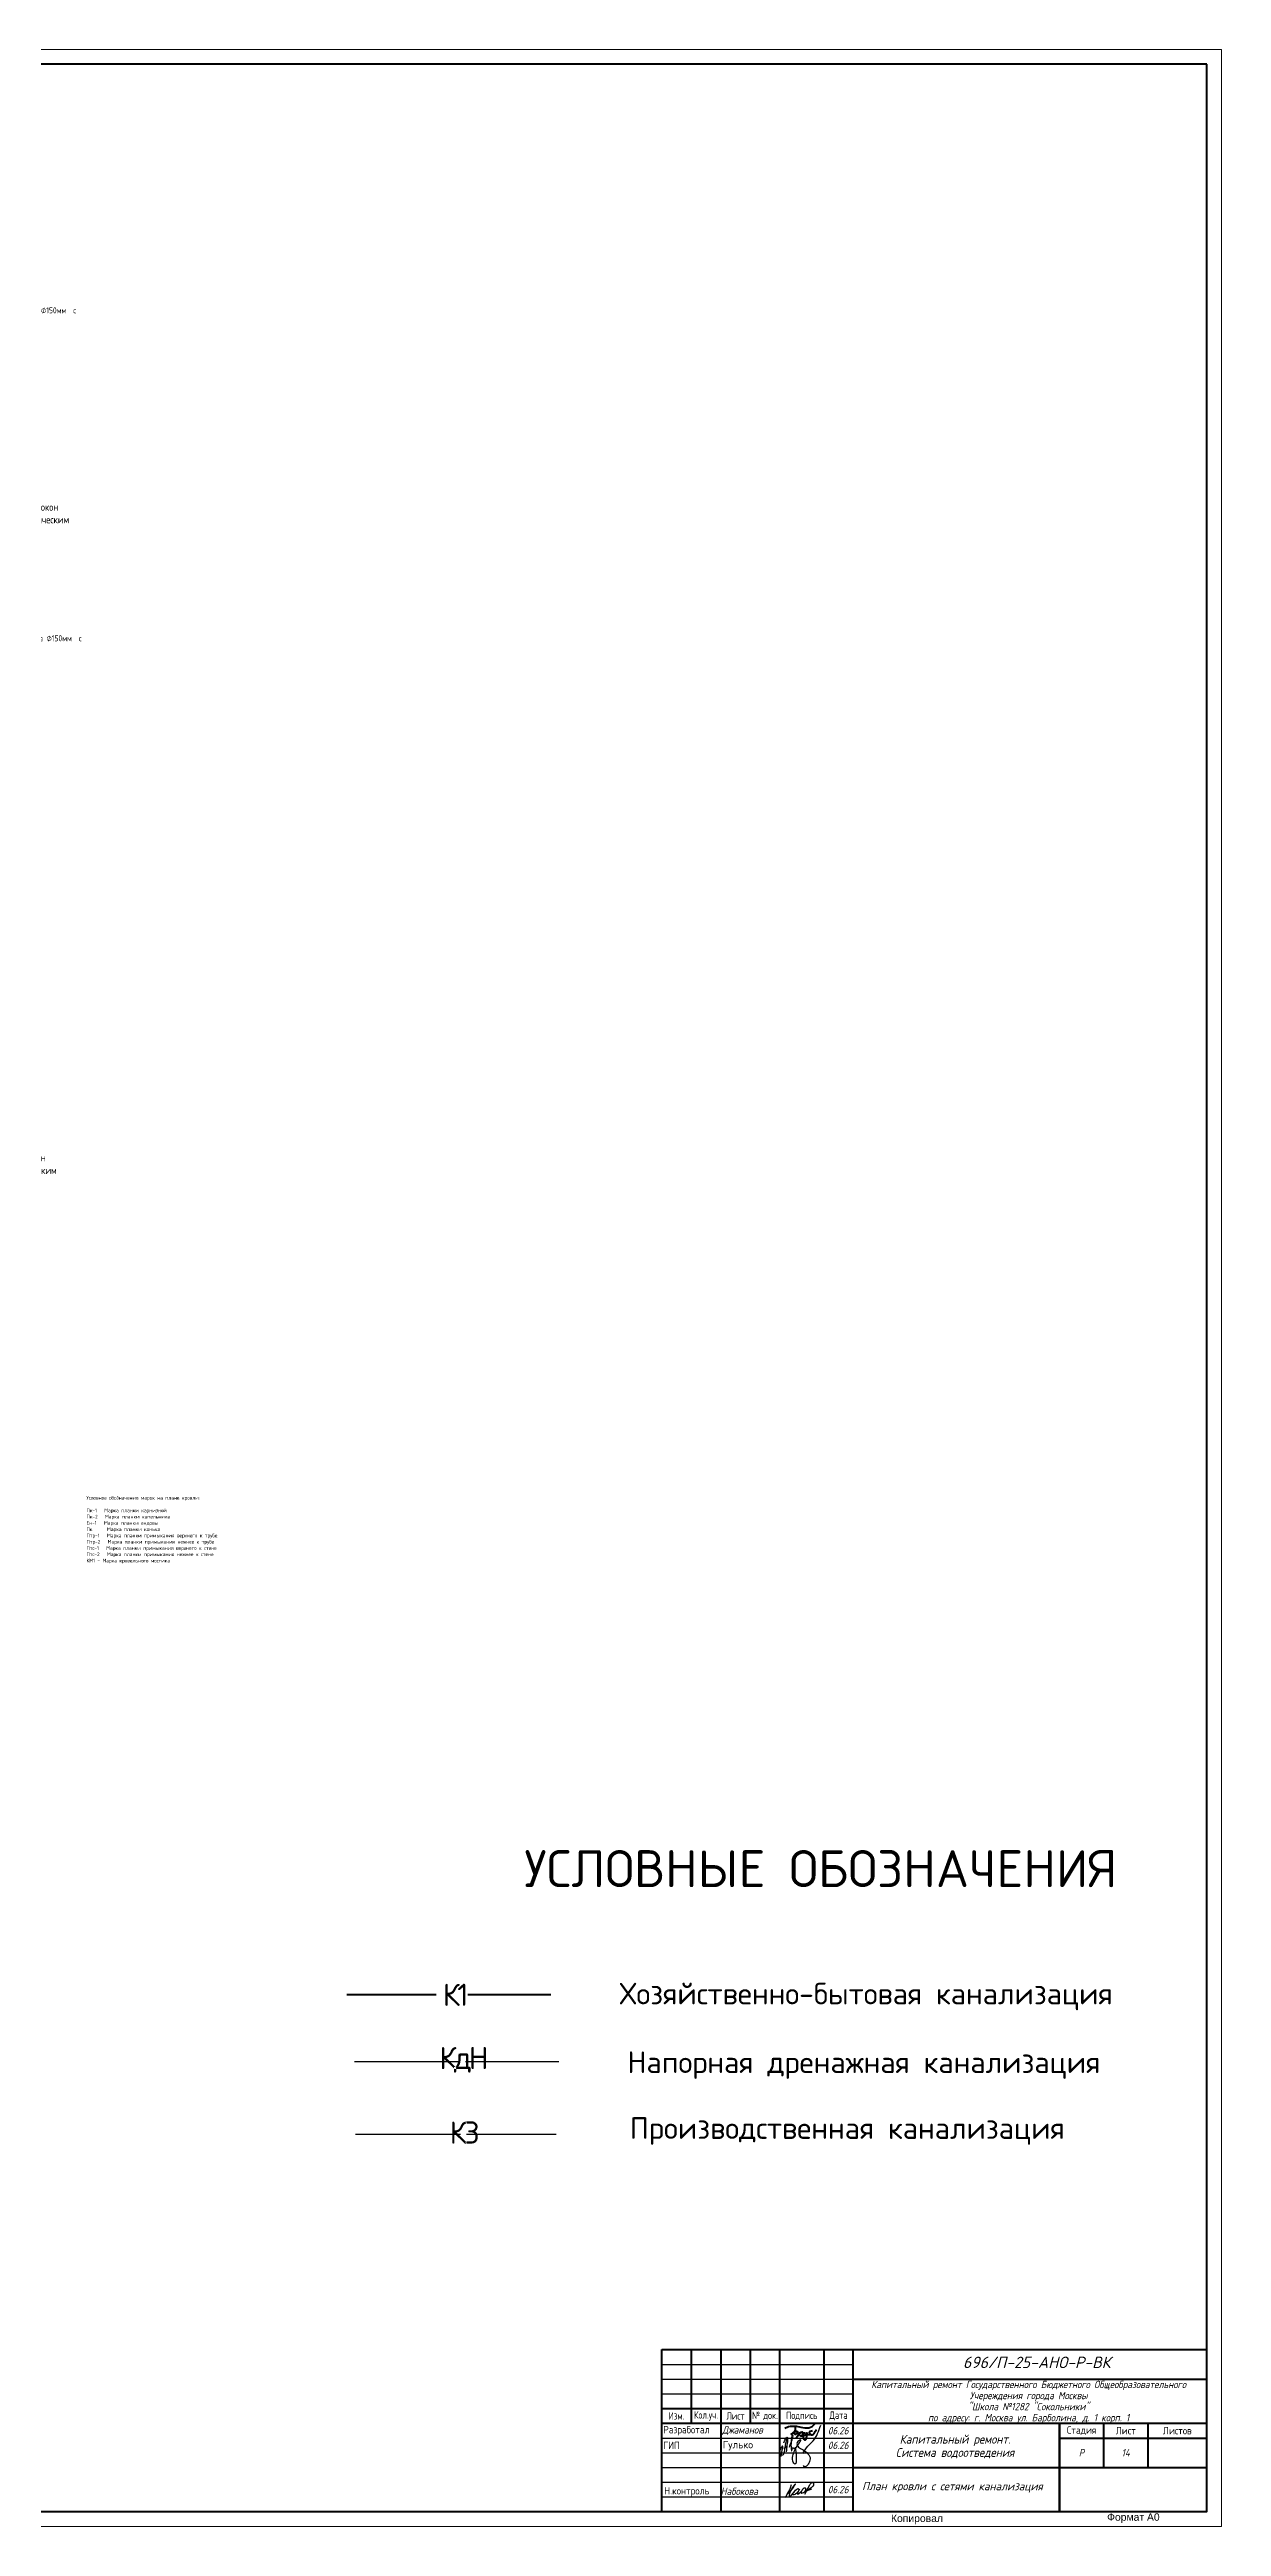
# Model space of a CAD drawing. Header units: millimetres. Extents: x -10178924 to 11692288, y -947381 to 58396.
# Drawn here: x 60502 to 100287, y -596749 to -512657 of the extents above; entities that cross this region are included whole.
import ezdxf
from ezdxf.enums import TextEntityAlignment as Align

# ---------------------------------------------------------------- set-up
doc = ezdxf.new("R2010")
doc.units = ezdxf.units.MM
for name, color, linetype, lineweight in [('!К3', 30, 'Continuous', 30), ('_0', 7, 'Continuous', 25), ('PDF _Текст', 7, 'Continuous', 5), ('Shtamp', 7, 'Continuous', 35), ('Аннотация', 7, 'Continuous', 18), ('ВК_К1', 24, 'Continuous', 50), ('К1н', 42, 'Continuous', 30), ('подписи', 170, 'Continuous', 25), ('ПП_Оформление_подписи_ГИП_Гулько', 5, 'Continuous', 30)]:
    doc.layers.add(name, color=color, linetype=linetype, lineweight=lineweight)
doc.layers.add('PDF _Ramka', color=7, linetype='Continuous')
doc.layers.add('PDF _В1_Арматура', color=7, linetype='Continuous')
doc.styles.add('GOST Common_3', font='GOST_Common.ttf', dxfattribs={"width": 0.8, "height": 350})
doc.styles.add('GOST Common_4', font='GOST_Common.ttf', dxfattribs={"width": 0.9, "height": 200})
doc.styles.add('GOST Common_6', font='GOST_Common.ttf', dxfattribs={"width": 0.9, "height": 125})
doc.styles.add('ISOCPEUR', font='isocpeui.ttf', dxfattribs={"width": 0.9})
doc.styles.add('MOSOBL (isocpeur)', font='isocpeur.ttf')
doc.styles.add('PDF ArialMT', font='arial.ttf')
doc.styles.add('PDF ISOCPEUR', font='isocpeur.ttf')
doc.styles.add('PDF ISOCPEUR Italic', font='isocpeui.ttf')
doc.styles.add('М2', font='isocpeur.ttf', dxfattribs={"width": 0.8})

# ---------------------------------------------------------------- blocks, each defined once
blk = doc.blocks.new('Кровля')
at = {"layer": 'Аннотация', "lineweight": 9, "attachment_point": 1, "line_spacing_factor": 1.022766}
for s, insert, char_height, width, style in [('\\pxt1.8,3.6,5.4,7.2,9,10.8,12.6,14.4,16.2,18,19.8,21.6,23.4,25.2,27,28.8,30.6,32.4,34.2,36,37.8,39.6,41.4,43.2,45,46.8,48.6,50.4,52.2,54,55.8,57.6;{Водосточная труба ⌀150мм  с обогревом}', (57954, 43112), 200, 3185.1, 'GOST Common_3'), ('\\pxt1.44,2.88,4.32,5.76,7.2,8.64,10.08,11.52,12.96,14.4,15.84,17.28,18.72,20.16,21.6,23.04,24.48,25.92,27.36,28.8,30.24,31.68,33.12,34.56,36,37.44,38.88,40.32,41.76,43.2,44.64,46.08;{Торцы слуховых окон обшить металлическим листом}', (57997, 36458), 250, 3393, 'GOST Common_4'), ('\\pxt1.8,3.6,5.4,7.2,9,10.8,12.6,14.4,16.2,18,19.8,21.6,23.4,25.2,27,28.8,30.6,32.4,34.2,36,37.8,39.6,41.4,43.2,45,46.8,48.6,50.4,52.2,54,55.8,57.6;{Водосточная труба ⌀150мм  с обогревом}', (58143, 31979), 200, 3185.1, 'GOST Common_3'), ('\\pxt1.44,2.88,4.32,5.76,7.2,8.64,10.08,11.52,12.96,14.4,15.84,17.28,18.72,20.16,21.6,23.04,24.48,25.92,27.36,28.8,30.24,31.68,33.12,34.56,36,37.44,38.88,40.32,41.76,43.2,44.64,46.08;{Торцы слуховых окон обшить металлическим листом}', (57576, 14367), 250, 3393, 'GOST Common_4'), ('\\pxt1.44,2.88,4.32,5.76,7.2,8.64,10.08,11.52,12.96,14.4,15.84,17.28,18.72,20.16,21.6,23.04,24.48,25.92,27.36,28.8,30.24,31.68,33.12,34.56,36,37.44,38.88,40.32,41.76,43.2,44.64,46.08;{Условное обозначение марок на плане кровли:\\P\\PПк-1   Марка планки карнизной\\PПк-2   Марка планки капельника\\PЕн-1   Марка планки ендовы\\PПк      Марка планки конька\\PПтр-1   Марка планки примыкания верхнего к трубе\\PПтр-2   Марка планки примыкания нежнее к трубе\\PПтс-1   Марка планки примыкания верхнего к стене\\PПтс-2   Марка планки примыкания нежнее к стене\\PКМ1 - Марка кровельного мостика\\P\\P}', (61753, 2760), 125, 3664.63, 'GOST Common_6')]:
    blk.add_mtext(s, dxfattribs=dict(at, insert=insert, char_height=char_height, width=width, style=style))
blk = doc.blocks.new('A$Cb06f03d6')
at = {"layer": 'ПП_Оформление_подписи_ГИП_Гулько'}
blk.add_line((-125812, 86151), (-99010, 105567), dxfattribs=at)
for points in [[(48334, 37486), (96196, 107493), (144753, 156012), (214812, 300877)], [(-153665, 12505), (-142841, 105790), (-159754, 76722), (-152989, 32784), (-137429, 26024), (-117811, 71315), (-98869, 164600), (-92504, 179742), (-92297, 176756)], [(-128360, 138738), (-93552, 187518), (-92504, 179742), (-97797, 114560), (-104164, 55600)], [(-75533, 97324), (-42210, 189000), (-42210, 208026), (-48269, 212783), (-52164, 202837), (-57357, 65757), (-56924, 62730), (-40479, 94297), (-32257, 83054), (-17543, 96459), (-18408, 94730), (-18706, 73957), (-12202, 5501), (-23909, -59489), (-44288, -31326), (-39549, 31070), (-17839, 86088), (28122, 165376), (-2229, 141546), (2107, 106452), (39396, 79590), (85790, 47095), (115708, 735), (107904, -44757), (87958, -72486), (68013, -84185), (56306, -72920)]]:
    blk.add_spline(points, degree=3, dxfattribs=at)
blk = doc.blocks.new('Рамка')
at = {"layer": 'PDF _Ramka', "lineweight": 20}
blk.add_lwpolyline([(100287, -596749), (100287, -512657), (-18603, -512657), (-18603, -596749)], close=True, dxfattribs=at)
at = {"layer": 'PDF _Ramka', "lineweight": 40}
blk.add_lwpolyline([(99787, -513153), (-16604, -513153), (-16604, -596246), (99787, -596246)], close=True, dxfattribs=at)
at = {"layer": 'Shtamp', "linetype": 'Continuous', "lineweight": 40}
for p, q in [((81287, -590746), (99787, -590746)), ((81287, -596246), (81287, -590746)), ((82287, -590746), (82287, -593246)), ((83287, -590746), (83287, -596246)), ((84287, -590746), (84287, -593246)), ((85287, -590746), (85287, -596246)), ((86787, -590746), (86787, -596246)), ((87787, -596246), (87787, -590747)), ((99787, -596246), (99787, -590746)), ((87787, -591746), (99787, -591746)), ((81287, -592746), (87787, -592746)), ((81287, -593246), (99787, -593246)), ((94787, -596246), (94787, -593246)), ((94787, -593246), (94787, -596246)), ((96287, -593246), (96287, -594746)), ((97787, -593246), (97787, -594746)), ((94787, -593746), (99787, -593746)), ((87787, -594746), (99787, -594746)), ((81287, -596246), (99787, -596246))]:
    blk.add_line(p, q, dxfattribs=at)
at = {"layer": 'Shtamp', "linetype": 'Continuous', "lineweight": 25}
for p, q in [((81287, -591246), (87787, -591246)), ((81287, -591746), (87787, -591746)), ((81287, -592246), (87787, -592246)), ((81287, -593746), (87787, -593746)), ((81287, -594246), (87787, -594246)), ((81287, -594746), (87787, -594746)), ((81287, -595246), (87787, -595246)), ((81287, -595746), (87787, -595746))]:
    blk.add_line(p, q, dxfattribs=at)
at = {"layer": 'PDF _Текст', "attachment_point": 4}
for s, insert, char_height, style in [('{\\fISOCPEUR|b0|i1|c204|p34;\\H1.29167x;696/П-25-АНО-Р-ВК}', (91511, -591179), 299.98, 'PDF ISOCPEUR'), ('Копировал', (89068, -596510), 251.5, 'PDF ArialMT'), ('Формат А0', (96405, -596468), 251.5, 'PDF ArialMT')]:
    blk.add_mtext(s, dxfattribs=dict(at, insert=insert, char_height=char_height, style=style))
at = {"layer": 'Shtamp', "color": 18, "ltscale": 100, "true_color": 0x000000, "style": 'ISOCPEUR', "width": 0.9}
for p in [(86927, -593621), (86927, -594121), (86927, -595621)]:
    blk.add_text('06.26', height=250, dxfattribs=at).set_placement(p)
at = {"layer": 'Shtamp', "ltscale": 33.333333, "insert": (93742, -592525), "char_height": 250, "width": 11349.3, "attachment_point": 5, "line_spacing_factor": 0.9, "style": 'ISOCPEUR'}
blk.add_mtext('Капитальный ремонт Государственного Бюджетного Общеобразовательного Учереждения города Москвы\\P"Школа №1282 "Сокольники"\\Pпо адресу: г. Москва ул. Барболина, д. 1 корп. 1', dxfattribs=at)
at = {"layer": 'Shtamp', "color": 18, "ltscale": 100, "true_color": 0x000000, "char_height": 250, "attachment_point": 5}
for s, insert, width, style in [('{\\C256;Кол\\W0.9;\\T0.9;.\\W0.8;\\T1;уч.}', (82787, -592996), 1000, 'М2'), ('{\\C256;№\\W0.7;\\T0.75; \\W0.8;\\T1;док.}', (84787, -592996), 1000, 'М2'), ('{\\C256;Подпись}', (86037, -592996), 1500, 'М2'), ('{\\C256;Дата}', (87287, -592996), 1000, 'М2'), ('{\\C256;Изм.}', (81787, -592996), 1000, 'М2'), ('{\\C256;Лист}', (83787, -592996), 1000, 'М2'), ('{\\fISOCPEUR|b0|i0|c204|p34;\\C256;Стадия}', (95537, -593496), 1500, 'ISOCPEUR'), ('{\\fISOCPEUR|b0|i0|c204|p34;\\C256;Лист}', (97037, -593496), 1500, 'ISOCPEUR'), ('{\\fISOCPEUR|b0|i0|c204|p34;\\C256;Листов}', (98787, -593496), 2000, 'ISOCPEUR'), ('{\\C256;Р}', (95537, -594246), 1500, 'ISOCPEUR')]:
    blk.add_mtext(s, dxfattribs=dict(at, insert=insert, width=width, style=style))

msp = doc.modelspace()

# ---------------------------------------------------------------- linework, layer by layer
at = {"layer": '!К3'}
msp.add_line((77699.9, -583443.3), (70891.9, -583443.3), dxfattribs=at)
at = {"layer": 'PDF _В1_Арматура', "color": 162, "lineweight": 50, "true_color": 0x0037dd}
for points in [[(85462.8, -593413.4), (85585.3, -593360.8), (85655.3, -593349.2), (85719.5, -593343.3), (85789.5, -593343.3), (85859.5, -593349.2), (86005.4, -593372.5), (86139.6, -593395.8), (86209.6, -593401.7), (86273.8, -593395.8), (86332.1, -593378.3), (86390.5, -593355), (86437.1, -593308.3), (86483.8, -593267.5)], [(85816, -593372), (85816, -593412.9), (85816, -593453.7), (85810.2, -593494.6), (85792.7, -593523.7), (85763.5, -593552.9), (85728.5, -593576.3), (85658.5, -593622.9)], [(85786.8, -593529.6), (85845.2, -593523.7), (85862.7, -593517.9), (85886, -593523.7), (85891.9, -593523.7), (85891.9, -593535.4), (85886, -593564.6), (85880.2, -593576.3), (85868.5, -593605.4), (85845.2, -593617.1), (85833.5, -593622.9), (85816, -593622.9), (85804.3, -593617.1), (85792.7, -593593.8), (85763.5, -593552.9)], [(85938.5, -593611.3), (85973.6, -593652.1), (85979.4, -593663.8), (86002.7, -593669.6), (86020.2, -593675.5), (86031.9, -593669.6), (86049.4, -593657.9), (86061.1, -593634.6), (86072.7, -593617.1), (86072.7, -593587.9), (86072.7, -593570.4), (86072.7, -593558.8), (86061.1, -593552.9), (86037.7, -593552.9), (85991.1, -593564.6), (85851, -593751.3)], [(85880.2, -593582.1), (86014.4, -593558.8)], [(86072.8, -593570.4), (86142.8, -593570.4), (86136.9, -593593.8), (86136.9, -593617.1), (86142.8, -593628.8), (86154.4, -593628.8), (86177.8, -593634.6), (86206.9, -593628.8), (86218.6, -593617.1), (86218.6, -593593.8), (86212.8, -593570.4), (86206.9, -593634.6), (86195.3, -593698.8), (86183.6, -593751.3), (86171.9, -593786.3), (86171.9, -593798), (86160.3, -593809.7), (86154.4, -593815.5), (86142.8, -593815.5), (86136.9, -593809.7), (86125.3, -593798), (86107.8, -593763), (86096.1, -593716.3), (86090.3, -593698.8), (86096.1, -593687.1), (86101.9, -593669.6), (86113.6, -593658), (86142.8, -593646.3), (86183.6, -593628.8), (86236.1, -593628.8), (86347, -593622.9)], [(86399.5, -593506.2), (86364.5, -593517.9), (86329.5, -593523.7), (86306.2, -593541.3), (86300.3, -593552.9), (86294.5, -593564.6), (86294.5, -593570.4), (86300.3, -593582.1), (86317.8, -593605.4), (86347, -593622.9), (86370.3, -593634.6), (86393.7, -593634.6), (86411.2, -593622.9), (86440.3, -593611.3), (86457.9, -593587.9), (86498.7, -593523.7), (86533.7, -593459.6)]]:
    msp.add_lwpolyline(points, dxfattribs=at)
at = {"layer": 'PDF _В1_Арматура', "color": 162, "lineweight": 25, "true_color": 0x2b3cd4}
for points in [[(85679.4, -595333.3), (85641.3, -595451.9), (85620.1, -595506.9), (85590.5, -595561.9), (85472, -595773.6)], [(85535.5, -595650.8), (85577.8, -595621.2), (85620.1, -595583.1), (85666.7, -595540.8), (85713.3, -595481.5), (85755.6, -595422.2), (85793.7, -595363), (85806.4, -595341.8), (85819.1, -595320.6), (85823.3, -595307.9), (85827.6, -595299.5), (85823.3, -595303.7), (85814.9, -595312.2), (85802.2, -595324.9), (85785.2, -595346), (85747.1, -595396.8), (85704.8, -595460.3), (85666.7, -595523.8), (85637.1, -595583.1), (85620.1, -595638.1), (85611.7, -595688.9), (85611.7, -595718.6), (85624.4, -595727), (85637.1, -595731.3), (85662.5, -595714.3), (85683.6, -595693.2), (85755.6, -595608.5), (85789.5, -595561.9), (85827.6, -595519.6), (85874.1, -595485.7), (85895.3, -595468.8), (85908, -595464.6), (85924.9, -595468.8), (85933.4, -595477.3), (85941.9, -595490), (85937.6, -595519.6), (85929.2, -595549.2), (85908, -595574.6), (85869.9, -595617), (85827.6, -595655.1), (85802.2, -595667.8), (85772.5, -595676.2), (85747.1, -595676.2), (85738.7, -595672), (85734.4, -595663.5), (85734.4, -595642.4), (85751.4, -595617), (85776.8, -595583.1), (85802.2, -595549.2)], [(86140.8, -595650.8), (86255.1, -595439.2), (86314.4, -595333.3), (86327.1, -595307.9), (86348.3, -595286.8), (86373.7, -595269.8), (86403.3, -595257.1), (86416, -595252.9), (86428.7, -595257.1), (86437.2, -595265.6), (86441.4, -595282.5), (86441.4, -595316.4), (86437.2, -595350.3), (86420.2, -595375.7), (86403.3, -595396.8), (86356.7, -595439.2), (86255.1, -595506.9), (86204.3, -595532.3), (86149.3, -595557.7)], [(85958.8, -595485.7), (85916.5, -595574.6), (85891.1, -595617), (85886.8, -595625.4), (85886.8, -595638.1), (85895.3, -595646.6), (85903.8, -595650.8), (85950.3, -595617), (85992.7, -595587.3), (86056.2, -595523.8)], [(86204.3, -595545), (86293.2, -595511.1), (86377.9, -595473)]]:
    msp.add_lwpolyline(points, dxfattribs=at)
msp.add_lwpolyline([(86056.2, -595502.7), (86030.8, -595553.5), (86022.3, -595574.6), (86013.8, -595587.3), (86013.8, -595604.3), (86013.8, -595612.7), (86022.3, -595617), (86030.8, -595617), (86064.6, -595612.7), (86102.7, -595600), (86132.4, -595578.9), (86153.5, -595553.5), (86166.2, -595523.8), (86174.7, -595494.2), (86178.9, -595481.5), (86174.7, -595464.6), (86166.2, -595451.9), (86149.3, -595443.4), (86132.4, -595443.4), (86115.4, -595447.6), (86090, -595468.8), (86068.9, -595490)], close=True, dxfattribs=at)
at = {"layer": 'ВК_К1', "ltscale": 100}
for p, q in [((73628.8, -578698.9), (70596.6, -578698.9)), ((77525, -578698.9), (74706.8, -578698.9))]:
    msp.add_line(p, q, dxfattribs=at)
at = {"layer": 'К1н'}
for p, q in [((73872, -580971.1), (70857.8, -580971.1)), ((77786.1, -580971.1), (73872, -580971.1))]:
    msp.add_line(p, q, dxfattribs=at)

# ---------------------------------------------------------------- block references
msp.add_blockref('Кровля', (0, -564523.7))
at = {"layer": '_0'}
msp.add_blockref('Рамка', (0, 0), dxfattribs=at)
at = {"layer": 'подписи', "xscale": 0.003662109375, "yscale": 0.003662109375, "zscale": 0.003662109375}
msp.add_blockref('A$Cb06f03d6', (85894.7, -594414.9), dxfattribs=at)

# ---------------------------------------------------------------- texts
at = {"layer": '_0', "color": 7, "lineweight": 60, "style": 'MOSOBL (isocpeur)'}
msp.add_text('УСЛОВНЫЕ ОБОЗНАЧЕНИЯ', height=1254.227, dxfattribs=at).set_placement((86686.1, -574414.8), align=Align.MIDDLE_CENTER)
at = {"layer": 'PDF _Текст', "style": 'PDF ISOCPEUR'}
for s, p in [('Хозяйственно-бытовая канализация', (79856.9, -579024.3)), ('Напорная дренажная канализация', (80118.1, -581354.6)), ('Производственная канализация', (80199.2, -583591.3))]:
    msp.add_text(s, height=733.859, dxfattribs=at).set_placement(p)
at = {"layer": 'PDF _Текст', "insert": (83355.4, -594005.4), "char_height": 249.98, "attachment_point": 4, "style": 'PDF ISOCPEUR'}
msp.add_mtext('Гулько', dxfattribs=at)
at = {"layer": 'PDF _Текст', "insert": (88086.8, -595415.3), "char_height": 279.247, "attachment_point": 4, "rotation": 359.937251, "style": 'PDF ISOCPEUR Italic'}
msp.add_mtext('{\\fGOST Common|b0|i1|c204|p34;План кровли с сетями канализация}', dxfattribs=at)
at = {"layer": 'Shtamp', "color": 18, "ltscale": 100, "true_color": 0x000000, "char_height": 250, "style": 'ISOCPEUR'}
for s, insert, width, attachment_point in [('\\pxl0.2,t0;{\\fISOCPEUR|b0|i0|c204|p34;\\W0.9;\\C256;Разработал}', (81287.1, -593496.1), 2000, 4), ('\\pxi0.2,t0;{\\C256;Джаманов}', (83287.1, -593496.1), 2000, 4), ('\\pxl0.2,t0;{\\fISOCPEUR|b0|i0|c204|p34;\\W0.9;\\C256;ГИП}', (81287.1, -593996.1), 2000, 4), ('{\\C256;14}', (97037.1, -594246.1), 1500, 5), ('{\\fISOCPEUR|b0|i0|c204|p34;Н.контроль}', (81372.6, -595572.7), 2000, 4), ('{\\W0.9;Набокова}', (83287.1, -595554), 2000, 4)]:
    msp.add_mtext(s, dxfattribs=dict(at, insert=insert, width=width, attachment_point=attachment_point))
at = {"layer": 'Shtamp', "ltscale": 33.333333, "insert": (91242, -594036.2), "char_height": 300, "width": 7000, "attachment_point": 5, "line_spacing_factor": 0.9, "style": 'ISOCPEUR'}
msp.add_mtext('Капитальный ремонт. \\PСистема водоотведения', dxfattribs=at)

# ---------------------------------------------------------------- next in the draw order: texts
at = {"layer": '_0', "color": 7, "lineweight": 60, "char_height": 752.536, "width": 195.923, "attachment_point": 5, "style": 'MOSOBL (isocpeur)', "bg_fill": 3, "box_fill_scale": 1, "bg_fill_color": 256, "bg_fill_transparency": 0}
for s, insert in [('{\\T0.85;К1}', (74258.8, -578698.9)), ('{\\T0.85;КдН}', (74519.9, -580904)), ('{\\T0.85;К3}', (74554.1, -583376.2))]:
    msp.add_mtext(s, dxfattribs=dict(at, insert=insert))

doc.saveas('drawing.dxf')
